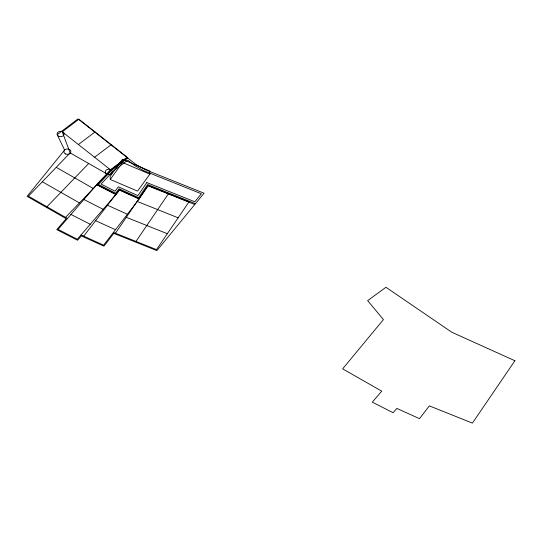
<?xml version="1.0" encoding="UTF-8"?>
<svg xmlns="http://www.w3.org/2000/svg" width="542" height="542" viewBox="0 0 542 542"><rect width="100%" height="100%" fill="white"/><g stroke="black" fill="none" stroke-linecap="round" stroke-linejoin="round"><path stroke-width="0.81" d="M115.473 233.223L147.98 185.5L188.982 201.902L156.482 249.625L113.441 232.41M135.981 241.427L168.481 193.704M122.485 159.314L110.175 176.265L110.236 179.449L137.539 191.116L149.849 174.165L149.788 170.981L122.485 159.314L122.553 162.505L110.236 179.449M83.712 236.149L119.389 189.781L139.294 198.806L103.617 245.174L81.029 234.937M107.248 174.084L110.731 169.978L127.37 157.383L78.908 119.233L62.269 131.828L70.135 152.905L107.248 174.084L65.528 217.369M70.135 152.905L28.414 196.19L67.493 218.494M46.971 206.78L88.692 163.494M78.421 144.545L95.06 131.95M94.572 157.261L111.212 144.667M126.923 157.383L110.737 169.639L96.618 184.707L116.029 194.619L119.497 190.113L139.131 199.009L148.108 185.825L194.774 204.497M127.797 158.068L111.632 170.31L98.414 184.456L115.629 193.25L119.064 188.792L138.637 197.661L147.587 184.524L195.452 203.67M137.146 201.407L178.149 217.809M126.306 217.315L167.315 233.717M122.553 162.505L149.849 174.165M107.492 205.242L127.404 214.259M95.602 220.696L115.514 229.72M83.895 199.49L103.156 209.314M70.975 214.456L90.236 224.273M56.226 167.336L93.339 188.514M42.317 181.766L79.43 202.938M62.269 131.828L110.731 169.978M146.801 182.573L137.898 195.635L118.413 186.807L115.033 191.197L101.11 184.084L113.088 171.225L127.756 160.12L134.518 165.445L143.786 170.73L201.373 193.772L194.802 201.766L146.801 182.573M514.9 360.735L472.421 423.112L429.339 405.877L419.494 418.668L396.859 408.417L393.119 412.747L372.3 402.13L381.758 391.175L342.639 368.851L383.445 319.57L367.652 300.641L385.945 287.267L451.832 332.253L514.9 360.735M113.793 233.372L103.942 246.17L81.314 235.912L77.574 240.242L56.754 229.625L66.212 218.67L27.1 196.353L64.6 150.053L57.208 134.653L78.028 118.888L135.764 164.341L144.795 169.497L204.056 193.203L156.875 250.607L113.793 233.372M96.815 184.531L58.062 229.422L77.316 239.239L116.069 194.348L96.815 184.531M65.65 153.996A3.496 2.696 -1.1 0 0 70.894 151.625A3.496 2.696 -1.1 0 0 65.65 149.321A3.496 2.696 -1.1 0 0 65.65 153.996M58.868 136.36A3.496 2.696 -1.1 0 0 64.112 133.982A3.496 2.696 -1.1 0 0 58.868 131.686A3.496 2.696 -1.1 0 0 58.868 136.36M107.018 174.239A3.496 2.696 -1.1 0 0 112.269 171.861A3.496 2.696 -1.1 0 0 107.025 169.565A3.496 2.696 -1.1 0 0 107.018 174.239"/></g></svg>
